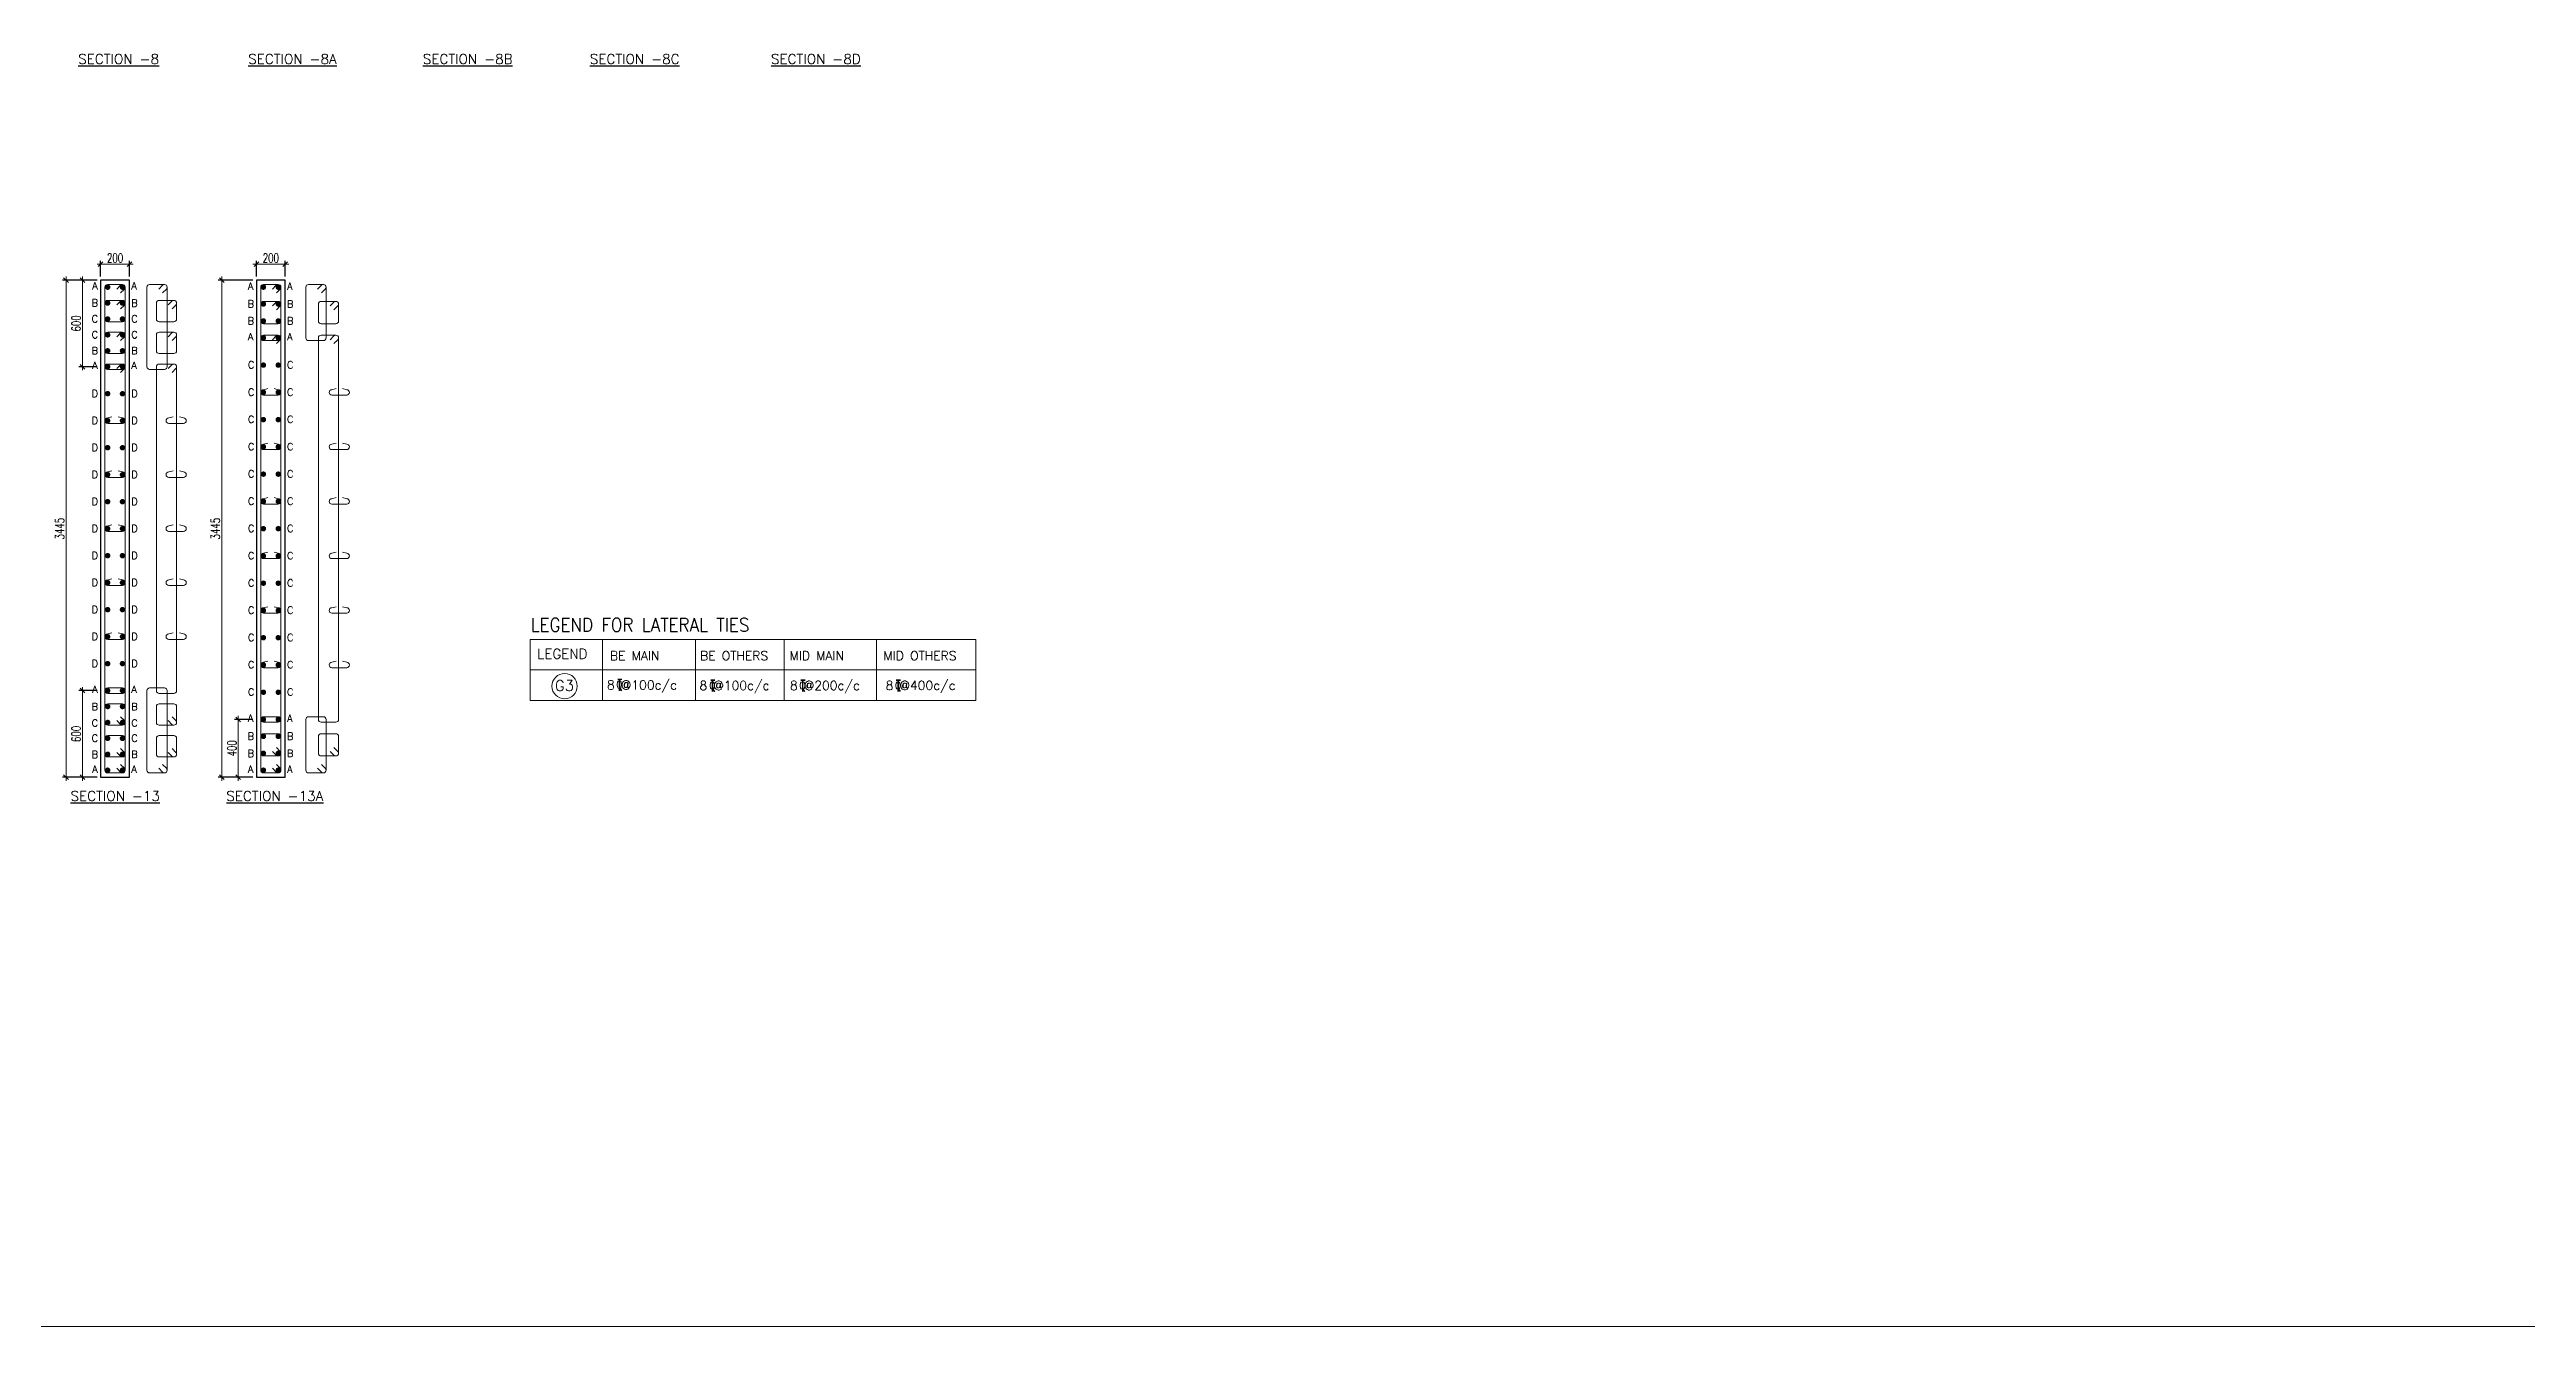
# Model space of a CAD drawing. Header units: millimetres. Extents: x 1123469 to 1752051, y -126924 to 196924.
# Drawn here: x 1614804 to 1683427, y -126924 to -91522 of the extents above; entities that cross this region are included whole.
import ezdxf

# ---------------------------------------------------------------- set-up
doc = ezdxf.new("R2010")
doc.units = ezdxf.units.MM
doc.header["$LTSCALE"] = 500
doc.header["$MEASUREMENT"] = 0
doc.header["$PDMODE"] = 34
doc.layers.get('Defpoints').update_dxf_attribs({"lineweight": 0})
for name, color, linetype, lineweight in [('DIAMENTION', 1, 'Continuous', 0), ('DIM1', 3, 'Continuous', 20), ('LINE', 7, 'Continuous', 13), ('S - SUNK', 251, 'Continuous', 0), ('STEEL', 7, 'Continuous', 20), ('TEXT', 7, 'Continuous', 13)]:
    doc.layers.add(name, color=color, linetype=linetype, lineweight=lineweight)
for name, color, linetype in [('Reinf', 4, 'Continuous'), ('S-TEXT', 3, 'Continuous'), ('T', 6, 'Continuous'), ('TOWER AREA COLUMN.', 6, 'Continuous')]:
    doc.layers.add(name, color=color, linetype=linetype)
doc.styles.add('2MM', font='romans.shx', dxfattribs={"width": 0.7})
doc.styles.add('RAWAT', font='romand.shx', dxfattribs={"height": 115})
doc.styles.add('RD', font='romand.shx', dxfattribs={"height": 200})
doc.styles.add('ROMANT', font='romant__.ttf', dxfattribs={"width": 0.9, "height": 600})
doc.styles.add('RT', font='romant.shx', dxfattribs={"height": 8})
doc.dimstyles.new('SHUIB', dxfattribs={"dimtxt": 200, "dimasz": 180, "dimexe": 100, "dimexo": 250, "dimgap": 50, "dimtad": 2, "dimdec": 0, "dimzin": 1, "dimdsep": 46, "dimtxsty": '2MM', "dimblk": 'OBLIQUE', "dimcen": 0, "dimdle": 100, "dimclrd": 1, "dimclre": 1, "dimclrt": 3, "dimadec": 0, "dimazin": 0, "dimtfac": 1, "dimtdec": 0, "dimtix": 1, "dimtmove": 2, "dimatfit": 3, "dimfxl": 1, "dimtolj": 1, "dimlwd": -1, "dimarcsym": 0})

# ---------------------------------------------------------------- blocks, each defined once
blk = doc.blocks.new('T')
at = {"layer": 'LINE'}
for p, q in [((-27, 79), (39, 79)), ((-27, 72), (39, 72)), ((-2, 70), (-2, -99)), ((5, 70), (5, -99)), ((1, -61), (31, -100)), ((7, -57), (36, -96))]:
    blk.add_line(p, q, dxfattribs=at)
at = {"layer": 'LINE', "style": 'RAWAT'}
blk.add_text('0', height=115, dxfattribs=at).set_placement((-50, -63))
blk = doc.blocks.new('_Oblique')
at = {"color": 0, "linetype": 'ByBlock', "lineweight": -2}
blk.add_line((-0.5, -0.5), (0.5, 0.5), dxfattribs=at)
blk = doc.blocks.new('*D802')
at = {"layer": 'Defpoints', "color": 0, "ltscale": 100, "transparency": 16777216}
for p in [(1616219, -97476), (1616219, -97916), (1617019, -97916)]:
    blk.add_point(p, dxfattribs=at)
at = {"layer": 'DIAMENTION', "color": 1, "lineweight": -2, "ltscale": 100, "transparency": 16777216}
for p, q in [((1616219, -97816), (1616219, -97376)), ((1617019, -97816), (1617019, -97376))]:
    blk.add_line(p, q, dxfattribs=at)
at = {"layer": 'DIAMENTION', "color": 1, "ltscale": 100, "transparency": 16777216}
blk.add_line((1617119, -97476), (1616119, -97476), dxfattribs=at)
at = {"layer": 'DIAMENTION', "color": 1, "ltscale": 100, "transparency": 16777216, "xscale": 130, "yscale": 130, "zscale": 130, "rotation": 180}
blk.add_blockref('_Oblique', (1616219, -97476), dxfattribs=at)
at = {"layer": 'DIAMENTION', "color": 1, "ltscale": 100, "transparency": 16777216, "xscale": 130, "yscale": 130, "zscale": 130}
blk.add_blockref('_Oblique', (1617019, -97476), dxfattribs=at)
at = {"layer": 'DIAMENTION', "color": 3, "ltscale": 100, "transparency": 16777216, "insert": (1616619, -97301), "char_height": 250, "attachment_point": 5, "style": '2MM'}
blk.add_mtext('\\A1;200', dxfattribs=at)
blk = doc.blocks.new('*D803')
at = {"layer": 'Defpoints', "color": 0, "ltscale": 100, "transparency": 16777216}
for p in [(1616219, -97916), (1615260, -111696), (1616219, -111696)]:
    blk.add_point(p, dxfattribs=at)
at = {"layer": 'DIAMENTION', "color": 1, "lineweight": -2, "ltscale": 100, "transparency": 16777216}
for p, q in [((1616119, -97916), (1615160, -97916)), ((1616119, -111696), (1615160, -111696))]:
    blk.add_line(p, q, dxfattribs=at)
at = {"layer": 'DIAMENTION', "color": 1, "ltscale": 100, "transparency": 16777216}
blk.add_line((1615260, -97816), (1615260, -111796), dxfattribs=at)
at = {"layer": 'DIAMENTION', "color": 1, "ltscale": 100, "transparency": 16777216, "xscale": 130, "yscale": 130, "zscale": 130}
for p, rotation in [((1615260, -97916), 90), ((1615260, -111696), 270)]:
    blk.add_blockref('_Oblique', p, dxfattribs=dict(at, rotation=rotation))
at = {"layer": 'DIAMENTION', "color": 3, "ltscale": 100, "transparency": 16777216, "insert": (1615085, -104806), "char_height": 250, "attachment_point": 5, "rotation": 90, "style": '2MM'}
blk.add_mtext('\\A1;3445', dxfattribs=at)
blk = doc.blocks.new('*D801')
at = {"layer": 'Defpoints', "color": 0, "ltscale": 100, "transparency": 16777216}
for p in [(1616219, -97916), (1615716, -100316), (1616219, -100316)]:
    blk.add_point(p, dxfattribs=at)
at = {"layer": 'DIAMENTION', "color": 1, "lineweight": -2, "ltscale": 100, "transparency": 16777216}
for p, q in [((1616119, -97916), (1615616, -97916)), ((1616119, -100316), (1615616, -100316))]:
    blk.add_line(p, q, dxfattribs=at)
at = {"layer": 'DIAMENTION', "color": 1, "ltscale": 100, "transparency": 16777216}
blk.add_line((1615716, -97816), (1615716, -100416), dxfattribs=at)
at = {"layer": 'DIAMENTION', "color": 1, "ltscale": 100, "transparency": 16777216, "xscale": 130, "yscale": 130, "zscale": 130}
for p, rotation in [((1615716, -97916), 90), ((1615716, -100316), 270)]:
    blk.add_blockref('_Oblique', p, dxfattribs=dict(at, rotation=rotation))
at = {"layer": 'DIAMENTION', "color": 3, "ltscale": 100, "transparency": 16777216, "insert": (1615541, -99116), "char_height": 250, "attachment_point": 5, "rotation": 90, "style": '2MM'}
blk.add_mtext('\\A1;600', dxfattribs=at)
blk = doc.blocks.new('*D804')
at = {"layer": 'Defpoints', "color": 0, "ltscale": 100, "transparency": 16777216}
for p in [(1615716, -109296), (1616219, -109296), (1616219, -111696)]:
    blk.add_point(p, dxfattribs=at)
at = {"layer": 'DIAMENTION', "color": 1, "lineweight": -2, "ltscale": 100, "transparency": 16777216}
for p, q in [((1616119, -109296), (1615616, -109296)), ((1616119, -111696), (1615616, -111696))]:
    blk.add_line(p, q, dxfattribs=at)
at = {"layer": 'DIAMENTION', "color": 1, "ltscale": 100, "transparency": 16777216}
blk.add_line((1615716, -111796), (1615716, -109196), dxfattribs=at)
at = {"layer": 'DIAMENTION', "color": 1, "ltscale": 100, "transparency": 16777216, "xscale": 130, "yscale": 130, "zscale": 130}
for p, rotation in [((1615716, -109296), 90), ((1615716, -111696), 270)]:
    blk.add_blockref('_Oblique', p, dxfattribs=dict(at, rotation=rotation))
at = {"layer": 'DIAMENTION', "color": 3, "ltscale": 100, "transparency": 16777216, "insert": (1615541, -110496), "char_height": 250, "attachment_point": 5, "rotation": 90, "style": '2MM'}
blk.add_mtext('\\A1;600', dxfattribs=at)
blk = doc.blocks.new('*D806')
at = {"layer": 'Defpoints', "color": 0, "ltscale": 100, "transparency": 16777216}
for p in [(1620535, -97476), (1620535, -97916), (1621335, -97916)]:
    blk.add_point(p, dxfattribs=at)
at = {"layer": 'DIAMENTION', "color": 1, "lineweight": -2, "ltscale": 100, "transparency": 16777216}
for p, q in [((1620535, -97816), (1620535, -97376)), ((1621335, -97816), (1621335, -97376))]:
    blk.add_line(p, q, dxfattribs=at)
at = {"layer": 'DIAMENTION', "color": 1, "ltscale": 100, "transparency": 16777216}
blk.add_line((1621435, -97476), (1620435, -97476), dxfattribs=at)
at = {"layer": 'DIAMENTION', "color": 1, "ltscale": 100, "transparency": 16777216, "xscale": 130, "yscale": 130, "zscale": 130, "rotation": 180}
blk.add_blockref('_Oblique', (1620535, -97476), dxfattribs=at)
at = {"layer": 'DIAMENTION', "color": 1, "ltscale": 100, "transparency": 16777216, "xscale": 130, "yscale": 130, "zscale": 130}
blk.add_blockref('_Oblique', (1621335, -97476), dxfattribs=at)
at = {"layer": 'DIAMENTION', "color": 3, "ltscale": 100, "transparency": 16777216, "insert": (1620935, -97301), "char_height": 250, "attachment_point": 5, "style": '2MM'}
blk.add_mtext('\\A1;200', dxfattribs=at)
blk = doc.blocks.new('*D807')
at = {"layer": 'Defpoints', "color": 0, "ltscale": 100, "transparency": 16777216}
for p in [(1620535, -97916), (1619576, -111696), (1620535, -111696)]:
    blk.add_point(p, dxfattribs=at)
at = {"layer": 'DIAMENTION', "color": 1, "lineweight": -2, "ltscale": 100, "transparency": 16777216}
for p, q in [((1620435, -97916), (1619476, -97916)), ((1620435, -111696), (1619476, -111696))]:
    blk.add_line(p, q, dxfattribs=at)
at = {"layer": 'DIAMENTION', "color": 1, "ltscale": 100, "transparency": 16777216}
blk.add_line((1619576, -97816), (1619576, -111796), dxfattribs=at)
at = {"layer": 'DIAMENTION', "color": 1, "ltscale": 100, "transparency": 16777216, "xscale": 130, "yscale": 130, "zscale": 130}
for p, rotation in [((1619576, -97916), 90), ((1619576, -111696), 270)]:
    blk.add_blockref('_Oblique', p, dxfattribs=dict(at, rotation=rotation))
at = {"layer": 'DIAMENTION', "color": 3, "ltscale": 100, "transparency": 16777216, "insert": (1619401, -104806), "char_height": 250, "attachment_point": 5, "rotation": 90, "style": '2MM'}
blk.add_mtext('\\A1;3445', dxfattribs=at)
blk = doc.blocks.new('*D805')
at = {"layer": 'Defpoints', "color": 0, "ltscale": 100, "transparency": 16777216}
for p in [(1620031, -110096), (1620535, -110096), (1620535, -111696)]:
    blk.add_point(p, dxfattribs=at)
at = {"layer": 'DIAMENTION', "color": 1, "lineweight": -2, "ltscale": 100, "transparency": 16777216}
for p, q in [((1620435, -110096), (1619931, -110096)), ((1620435, -111696), (1619931, -111696))]:
    blk.add_line(p, q, dxfattribs=at)
at = {"layer": 'DIAMENTION', "color": 1, "ltscale": 100, "transparency": 16777216}
blk.add_line((1620031, -111796), (1620031, -109996), dxfattribs=at)
at = {"layer": 'DIAMENTION', "color": 1, "ltscale": 100, "transparency": 16777216, "xscale": 130, "yscale": 130, "zscale": 130}
for p, rotation in [((1620031, -110096), 90), ((1620031, -111696), 270)]:
    blk.add_blockref('_Oblique', p, dxfattribs=dict(at, rotation=rotation))
at = {"layer": 'DIAMENTION', "color": 3, "ltscale": 100, "transparency": 16777216, "insert": (1619856, -110896), "char_height": 250, "attachment_point": 5, "rotation": 90, "style": '2MM'}
blk.add_mtext('\\A1;400', dxfattribs=at)

msp = doc.modelspace()

# ---------------------------------------------------------------- linework, layer by layer
at = {"layer": 'LINE', "color": 4, "linetype": 'Continuous', "ltscale": 100}
for p, q in [((1628120.1, -109569.1, 0), (1628120.1, -107874.7, 0)), ((1628120.1, -107874.7, 0), (1640465.6, -107874.7, 0)), ((1630120.6, -109569.1, 0), (1630120.6, -107874.7, 0)), ((1632701.6, -107874.7, 0), (1632701.6, -109569.1, 0)), ((1635156.1, -107874.7, 0), (1635156.1, -109569.1, 0)), ((1637712.1, -107874.7, 0), (1637712.1, -109569.1, 0)), ((1640465.6, -107874.7, 0), (1640465.6, -109569.1, 0)), ((1640465.6, -108723.4, 0), (1628120.1, -108723.4, 0)), ((1640465.6, -109569.1, 0), (1628120.1, -109569.1, 0))]:
    msp.add_line(p, q, dxfattribs=at)
at = {"layer": 'LINE', "linetype": 'Continuous', "ltscale": 100}
msp.add_circle((1629073.8, -109171.1, 0), 349.9, dxfattribs=at)
at = {"layer": 'Reinf', "color": 4, "linetype": 'ByBlock', "const_width": 75}
for points in [[(1616414.3, -98148.6, -1), (1616414.3, -98073.6, -1)], [(1616824.3, -98148.6, 1), (1616824.3, -98073.6, 1)], [(1620729.9, -98148.6, -1), (1620729.9, -98073.6, -1)], [(1621139.9, -98148.6, 1), (1621139.9, -98073.6, 1)], [(1616414.3, -98589.6, -1), (1616414.3, -98514.6, -1)], [(1616824.3, -98589.6, 1), (1616824.3, -98514.6, 1)], [(1620729.9, -98616.9, -1), (1620729.9, -98541.9, -1)], [(1621139.9, -98616.9, 1), (1621139.9, -98541.9, 1)], [(1616414.3, -99030.6, -1), (1616414.3, -98955.6, -1)], [(1616414.3, -99471.6, -1), (1616414.3, -99396.6, -1)], [(1616824.3, -99030.6, 1), (1616824.3, -98955.6, 1)], [(1616824.3, -99471.6, 1), (1616824.3, -99396.6, 1)], [(1620729.9, -99085.2, -1), (1620729.9, -99010.2, -1)], [(1620729.9, -99553.6, -1), (1620729.9, -99478.6, -1)], [(1621139.9, -99085.2, 1), (1621139.9, -99010.2, 1)], [(1621139.9, -99553.6, 1), (1621139.9, -99478.6, 1)], [(1616414.3, -99912.6, -1), (1616414.3, -99837.6, -1)], [(1616824.3, -99912.6, 1), (1616824.3, -99837.6, 1)], [(1616414.3, -100353.6, -1), (1616414.3, -100278.6, -1)], [(1616824.3, -100353.6, 1), (1616824.3, -100278.6, 1)], [(1620729.9, -100309.3, -1), (1620729.9, -100234.3, -1)], [(1621139.9, -100309.3, 1), (1621139.9, -100234.3, 1)], [(1616414.3, -101101.9, -1), (1616414.3, -101026.9, -1)], [(1616824.3, -101101.9, 1), (1616824.3, -101026.9, 1)], [(1620729.9, -101065, -1), (1620729.9, -100990, -1)], [(1621139.9, -101065, 1), (1621139.9, -100990, 1)], [(1616414.3, -101850.2, -1), (1616414.3, -101775.2, -1)], [(1616824.3, -101850.2, 1), (1616824.3, -101775.2, 1)], [(1620729.9, -101820.7, -1), (1620729.9, -101745.7, -1)], [(1621139.9, -101820.7, 1), (1621139.9, -101745.7, 1)], [(1616414.3, -102598.6, -1), (1616414.3, -102523.6, -1)], [(1616824.3, -102598.6, 1), (1616824.3, -102523.6, 1)], [(1620729.9, -102576.4, -1), (1620729.9, -102501.4, -1)], [(1621139.9, -102576.4, 1), (1621139.9, -102501.4, 1)], [(1616414.3, -103346.9, -1), (1616414.3, -103271.9, -1)], [(1616824.3, -103346.9, 1), (1616824.3, -103271.9, 1)], [(1620729.9, -103332.1, -1), (1620729.9, -103257.1, -1)], [(1621139.9, -103332.1, 1), (1621139.9, -103257.1, 1)], [(1616414.3, -104095.2, -1), (1616414.3, -104020.2, -1)], [(1616824.3, -104095.2, 1), (1616824.3, -104020.2, 1)], [(1620729.9, -104087.9, -1), (1620729.9, -104012.9, -1)], [(1621139.9, -104087.9, 1), (1621139.9, -104012.9, 1)], [(1616414.3, -104843.6, -1), (1616414.3, -104768.6, -1)], [(1616824.3, -104843.6, 1), (1616824.3, -104768.6, 1)], [(1620729.9, -104843.6, -1), (1620729.9, -104768.6, -1)], [(1621139.9, -104843.6, 1), (1621139.9, -104768.6, 1)], [(1616414.3, -105591.9, -1), (1616414.3, -105516.9, -1)], [(1616824.3, -105591.9, 1), (1616824.3, -105516.9, 1)], [(1620729.9, -105599.3, -1), (1620729.9, -105524.3, -1)], [(1621139.9, -105599.3, 1), (1621139.9, -105524.3, 1)], [(1616414.3, -106340.2, -1), (1616414.3, -106265.2, -1)], [(1616824.3, -106340.2, 1), (1616824.3, -106265.2, 1)], [(1620729.9, -106355, -1), (1620729.9, -106280, -1)], [(1621139.9, -106355, 1), (1621139.9, -106280, 1)], [(1616414.3, -107088.6, -1), (1616414.3, -107013.6, -1)], [(1616824.3, -107088.6, 1), (1616824.3, -107013.6, 1)], [(1620729.9, -107110.7, -1), (1620729.9, -107035.7, -1)], [(1621139.9, -107110.7, 1), (1621139.9, -107035.7, 1)], [(1616414.3, -107836.9, -1), (1616414.3, -107761.9, -1)], [(1616824.3, -107836.9, 1), (1616824.3, -107761.9, 1)], [(1620729.9, -107866.4, -1), (1620729.9, -107791.4, -1)], [(1621139.9, -107866.4, 1), (1621139.9, -107791.4, 1)], [(1616414.3, -108585.2, -1), (1616414.3, -108510.2, -1)], [(1616824.3, -108585.2, 1), (1616824.3, -108510.2, 1)], [(1620729.9, -108622.1, -1), (1620729.9, -108547.1, -1)], [(1621139.9, -108622.1, 1), (1621139.9, -108547.1, 1)], [(1616414.3, -109258.6, 1), (1616414.3, -109333.6, 1)], [(1616414.3, -109699.6, 1), (1616414.3, -109774.6, 1)], [(1616824.3, -109258.6, -1), (1616824.3, -109333.6, -1)], [(1616824.3, -109699.6, -1), (1616824.3, -109774.6, -1)], [(1620729.9, -109377.9, -1), (1620729.9, -109302.9, -1)], [(1621139.9, -109377.9, 1), (1621139.9, -109302.9, 1)], [(1616414.3, -110140.6, 1), (1616414.3, -110215.6, 1)], [(1616824.3, -110140.6, -1), (1616824.3, -110215.6, -1)], [(1620729.9, -110058.6, 1), (1620729.9, -110133.6, 1)], [(1621139.9, -110058.6, -1), (1621139.9, -110133.6, -1)], [(1616414.3, -110581.6, 1), (1616414.3, -110656.6, 1)], [(1616414.3, -111022.6, 1), (1616414.3, -111097.6, 1)], [(1616824.3, -110581.6, -1), (1616824.3, -110656.6, -1)], [(1616824.3, -111022.6, -1), (1616824.3, -111097.6, -1)], [(1620729.9, -110526.9, 1), (1620729.9, -110601.9, 1)], [(1620729.9, -110995.2, 1), (1620729.9, -111070.2, 1)], [(1621139.9, -110526.9, -1), (1621139.9, -110601.9, -1)], [(1621139.9, -110995.2, -1), (1621139.9, -111070.2, -1)], [(1616414.3, -111463.6, 1), (1616414.3, -111538.6, 1)], [(1616824.3, -111463.6, -1), (1616824.3, -111538.6, -1)], [(1620729.9, -111463.6, 1), (1620729.9, -111538.6, 1)], [(1621139.9, -111463.6, -1), (1621139.9, -111538.6, -1)]]:
    msp.add_lwpolyline(points, format="xyb", close=True, dxfattribs=at)
at = {"layer": 'S - SUNK', "color": 4, "ltscale": 10}
msp.add_lwpolyline([(1300761.4, 21435.7), (1752050.9, 21435.7), (1752050.9, -126923.8), (1300761.4, -126923.8)], close=True, dxfattribs=at)
at = {"layer": 'STEEL', "color": 4, "linetype": 'ByBlock'}
for points in [[(1616414.3, -98036.1), (1616824.3, -98036.1, -0.4142136), (1616899.3, -98111.1), (1616899.3, -100316.1, -0.4142136), (1616824.3, -100391.1), (1616414.3, -100391.1, -0.4142136), (1616339.3, -100316.1), (1616339.3, -98111.1, -0.4142136)], [(1617576.8, -98036.1), (1617986.8, -98036.1, -0.4142136), (1618061.8, -98111.1), (1618061.8, -100316.1, -0.4142136), (1617986.8, -100391.1), (1617576.8, -100391.1, -0.4142136), (1617501.8, -100316.1), (1617501.8, -98111.1, -0.4142136)], [(1620729.9, -98036.1), (1621139.9, -98036.1, -0.4142136), (1621214.9, -98111.1), (1621214.9, -99516.1, -0.4142136), (1621139.9, -99591.1), (1620729.9, -99591.1, -0.4142136), (1620654.9, -99516.1), (1620654.9, -98111.1, -0.4142136)], [(1621979.8, -98036.1), (1622389.8, -98036.1, -0.4142136), (1622464.8, -98111.1), (1622464.8, -99516.1, -0.4142136), (1622389.8, -99591.1), (1621979.8, -99591.1, -0.4142136), (1621904.8, -99516.1), (1621904.8, -98111.1, -0.4142136)], [(1616414.3, -99068.1), (1616824.3, -99068.1, 0.4142136), (1616899.3, -98993.1), (1616899.3, -98552.1, 0.4142136), (1616824.3, -98477.1), (1616414.3, -98477.1, 0.4142136), (1616339.3, -98552.1), (1616339.3, -98993.1, 0.4142136)], [(1617838.8, -99068.1), (1618248.8, -99068.1, 0.4142136), (1618323.8, -98993.1), (1618323.8, -98552.1, 0.4142136), (1618248.8, -98477.1), (1617838.8, -98477.1, 0.4142136), (1617763.8, -98552.1), (1617763.8, -98993.1, 0.4142136)], [(1620729.9, -99122.7), (1621139.9, -99122.7, 0.4142136), (1621214.9, -99047.7), (1621214.9, -98579.4, 0.4142136), (1621139.9, -98504.4), (1620729.9, -98504.4, 0.4142136), (1620654.9, -98579.4), (1620654.9, -99047.7, 0.4142136)], [(1622326.5, -99122.7), (1622736.5, -99122.7, 0.4142136), (1622811.5, -99047.7), (1622811.5, -98579.4, 0.4142136), (1622736.5, -98504.4), (1622326.5, -98504.4, 0.4142136), (1622251.5, -98579.4), (1622251.5, -99047.7, 0.4142136)], [(1616414.3, -99950.1), (1616824.3, -99950.1, 0.4142136), (1616899.3, -99875.1), (1616899.3, -99434.1, 0.4142136), (1616824.3, -99359.1), (1616414.3, -99359.1, 0.4142136), (1616339.3, -99434.1), (1616339.3, -99875.1, 0.4142136)], [(1617838.8, -99950.1), (1618248.8, -99950.1, 0.4142136), (1618323.8, -99875.1), (1618323.8, -99434.1, 0.4142136), (1618248.8, -99359.1), (1617838.8, -99359.1, 0.4142136), (1617763.8, -99434.1), (1617763.8, -99875.1, 0.4142136)], [(1620729.9, -99441.1), (1621139.9, -99441.1, -0.4142136), (1621214.9, -99516.1), (1621214.9, -110096.1, -0.4142136), (1621139.9, -110171.1), (1620729.9, -110171.1, -0.4142136), (1620654.9, -110096.1), (1620654.9, -99516.1, -0.4142136)], [(1622326.5, -99441.1), (1622736.5, -99441.1, -0.4142136), (1622811.5, -99516.1), (1622811.5, -110096.1, -0.4142136), (1622736.5, -110171.1), (1622326.5, -110171.1, -0.4142136), (1622251.5, -110096.1), (1622251.5, -99516.1, -0.4142136)], [(1616414.3, -100241.1), (1616824.3, -100241.1, -0.4142136), (1616899.3, -100316.1), (1616899.3, -109296.1, -0.4142136), (1616824.3, -109371.1), (1616414.3, -109371.1, -0.4142136), (1616339.3, -109296.1), (1616339.3, -100316.1, -0.4142136)], [(1617838.8, -100241.1), (1618248.8, -100241.1, -0.4142136), (1618323.8, -100316.1), (1618323.8, -109296.1, -0.4142136), (1618248.8, -109371.1), (1617838.8, -109371.1, -0.4142136), (1617763.8, -109296.1), (1617763.8, -100316.1, -0.4142136)], [(1616414.3, -111576.1), (1616824.3, -111576.1, 0.4142136), (1616899.3, -111501.1), (1616899.3, -109296.1, 0.4142136), (1616824.3, -109221.1), (1616414.3, -109221.1, 0.4142136), (1616339.3, -109296.1), (1616339.3, -111501.1, 0.4142136)], [(1616414.3, -109662.1), (1616824.3, -109662.1, -0.4142136), (1616899.3, -109737.1), (1616899.3, -110178.1, -0.4142136), (1616824.3, -110253.1), (1616414.3, -110253.1, -0.4142136), (1616339.3, -110178.1), (1616339.3, -109737.1, -0.4142136)], [(1617576.8, -111576.1), (1617986.8, -111576.1, 0.4142136), (1618061.8, -111501.1), (1618061.8, -109296.1, 0.4142136), (1617986.8, -109221.1), (1617576.8, -109221.1, 0.4142136), (1617501.8, -109296.1), (1617501.8, -111501.1, 0.4142136)], [(1617838.8, -109662.1), (1618248.8, -109662.1, -0.4142136), (1618323.8, -109737.1), (1618323.8, -110178.1, -0.4142136), (1618248.8, -110253.1), (1617838.8, -110253.1, -0.4142136), (1617763.8, -110178.1), (1617763.8, -109737.1, -0.4142136)], [(1620729.9, -111576.1), (1621139.9, -111576.1, 0.4142136), (1621214.9, -111501.1), (1621214.9, -110096.1, 0.4142136), (1621139.9, -110021.1), (1620729.9, -110021.1, 0.4142136), (1620654.9, -110096.1), (1620654.9, -111501.1, 0.4142136)], [(1621979.8, -111576.1), (1622389.8, -111576.1, 0.4142136), (1622464.8, -111501.1), (1622464.8, -110096.1, 0.4142136), (1622389.8, -110021.1), (1621979.8, -110021.1, 0.4142136), (1621904.8, -110096.1), (1621904.8, -111501.1, 0.4142136)], [(1616414.3, -110544.1), (1616824.3, -110544.1, -0.4142136), (1616899.3, -110619.1), (1616899.3, -111060.1, -0.4142136), (1616824.3, -111135.1), (1616414.3, -111135.1, -0.4142136), (1616339.3, -111060.1), (1616339.3, -110619.1, -0.4142136)], [(1617838.8, -110544.1), (1618248.8, -110544.1, -0.4142136), (1618323.8, -110619.1), (1618323.8, -111060.1, -0.4142136), (1618248.8, -111135.1), (1617838.8, -111135.1, -0.4142136), (1617763.8, -111060.1), (1617763.8, -110619.1, -0.4142136)], [(1620729.9, -110489.4), (1621139.9, -110489.4, -0.4142136), (1621214.9, -110564.4), (1621214.9, -111032.7, -0.4142136), (1621139.9, -111107.7), (1620729.9, -111107.7, -0.4142136), (1620654.9, -111032.7), (1620654.9, -110564.4, -0.4142136)], [(1622326.5, -110489.4), (1622736.5, -110489.4, -0.4142136), (1622811.5, -110564.4), (1622811.5, -111032.7, -0.4142136), (1622736.5, -111107.7), (1622326.5, -111107.7, -0.4142136), (1622251.5, -111032.7), (1622251.5, -110564.4, -0.4142136)]]:
    msp.add_lwpolyline(points, format="xyb", close=True, dxfattribs=at)
for points in [[(1616772.3, -98269.3), (1616877.5, -98164.1, 0.4142136), (1616877.5, -98058), (1616877.5, -98058, 0.4142136), (1616771.4, -98058), (1616666.2, -98163.3)], [(1617934.8, -98269.3), (1618040, -98164.1, 0.4142136), (1618040, -98058), (1618040, -98058, 0.4142136), (1617934, -98058), (1617828.7, -98163.3)], [(1621087.9, -98269.3), (1621193.1, -98164.1, 0.4142136), (1621193.1, -98058), (1621193.1, -98058, 0.4142136), (1621087, -98058), (1620981.8, -98163.3)], [(1622337.8, -98269.3), (1622443, -98164.1, 0.4142136), (1622443, -98058), (1622443, -98058, 0.4142136), (1622336.9, -98058), (1622231.7, -98163.3)], [(1616772.3, -98710.3), (1616877.5, -98605.1, 0.4142136), (1616877.5, -98499), (1616877.5, -98499, 0.4142136), (1616771.4, -98499), (1616666.2, -98604.3)], [(1618196.7, -98710.3), (1618302, -98605.1, 0.4142136), (1618302, -98499), (1618302, -98499, 0.4142136), (1618195.9, -98499), (1618090.7, -98604.3)], [(1621087.9, -98737.7), (1621193.1, -98632.4, 0.4142136), (1621193.1, -98526.4), (1621193.1, -98526.4, 0.4142136), (1621087, -98526.4), (1620981.8, -98631.6)], [(1622684.4, -98737.7), (1622789.7, -98632.4, 0.4142136), (1622789.7, -98526.4), (1622789.7, -98526.4, 0.4142136), (1622683.6, -98526.4), (1622578.4, -98631.6)], [(1616772.3, -99592.3), (1616877.5, -99487.1, 0.4142136), (1616877.5, -99381), (1616877.5, -99381, 0.4142136), (1616771.4, -99381), (1616666.2, -99486.3)], [(1618196.7, -99592.3), (1618302, -99487.1, 0.4142136), (1618302, -99381), (1618302, -99381, 0.4142136), (1618195.9, -99381), (1618090.7, -99486.3)], [(1621087.9, -99674.3), (1621193.1, -99569.1, 0.4142136), (1621193.1, -99463), (1621193.1, -99463, 0.4142136), (1621087, -99463), (1620981.8, -99568.3)], [(1622684.4, -99674.3), (1622789.7, -99569.1, 0.4142136), (1622789.7, -99463), (1622789.7, -99463, 0.4142136), (1622683.6, -99463), (1622578.4, -99568.3)], [(1616772.3, -100474.3), (1616877.5, -100369.1, 0.4142136), (1616877.5, -100263), (1616877.5, -100263, 0.4142136), (1616771.4, -100263), (1616666.2, -100368.3)], [(1618196.7, -100474.3), (1618302, -100369.1, 0.4142136), (1618302, -100263), (1618302, -100263, 0.4142136), (1618195.9, -100263), (1618090.7, -100368.3)], [(1620847.9, -100923.3), (1620729.9, -100952.5, 0.4142136), (1620654.9, -101027.5), (1620654.9, -101027.5, 0.4142136), (1620729.9, -101102.5), (1621139.9, -101102.5, 0.4142136), (1621214.9, -101027.5), (1621214.9, -101027.5, 0.4142136), (1621139.9, -100952.5), (1621023.7, -100923.2)], [(1622744.9, -100923.3), (1622626.9, -100952.5, 0.4142136), (1622551.9, -101027.5), (1622551.9, -101027.5, 0.4142136), (1622626.9, -101102.5), (1623036.9, -101102.5, 0.4142136), (1623111.9, -101027.5), (1623111.9, -101027.5, 0.4142136), (1623036.9, -100952.5), (1622920.7, -100923.2)], [(1616532.3, -101708.5), (1616414.3, -101737.7, 0.4142136), (1616339.3, -101812.7), (1616339.3, -101812.7, 0.4142136), (1616414.3, -101887.7), (1616824.3, -101887.7, 0.4142136), (1616899.3, -101812.7), (1616899.3, -101812.7, 0.4142136), (1616824.3, -101737.7), (1616708.1, -101708.4)], [(1618225, -101708.5), (1618107.1, -101737.7, 0.4142136), (1618032.1, -101812.7), (1618032.1, -101812.7, 0.4142136), (1618107.1, -101887.7), (1618517.1, -101887.7, 0.4142136), (1618592.1, -101812.7), (1618592.1, -101812.7, 0.4142136), (1618517.1, -101737.7), (1618400.9, -101708.4)], [(1620847.9, -102434.7), (1620729.9, -102463.9, 0.4142136), (1620654.9, -102538.9), (1620654.9, -102538.9, 0.4142136), (1620729.9, -102613.9), (1621139.9, -102613.9, 0.4142136), (1621214.9, -102538.9), (1621214.9, -102538.9, 0.4142136), (1621139.9, -102463.9), (1621023.7, -102434.6)], [(1622744.9, -102434.7), (1622626.9, -102463.9, 0.4142136), (1622551.9, -102538.9), (1622551.9, -102538.9, 0.4142136), (1622626.9, -102613.9), (1623036.9, -102613.9, 0.4142136), (1623111.9, -102538.9), (1623111.9, -102538.9, 0.4142136), (1623036.9, -102463.9), (1622920.7, -102434.6)], [(1616532.3, -103205.2), (1616414.3, -103234.4, 0.4142136), (1616339.3, -103309.4), (1616339.3, -103309.4, 0.4142136), (1616414.3, -103384.4), (1616824.3, -103384.4, 0.4142136), (1616899.3, -103309.4), (1616899.3, -103309.4, 0.4142136), (1616824.3, -103234.4), (1616708.1, -103205.1)], [(1618225, -103205.2), (1618107.1, -103234.4, 0.4142136), (1618032.1, -103309.4), (1618032.1, -103309.4, 0.4142136), (1618107.1, -103384.4), (1618517.1, -103384.4, 0.4142136), (1618592.1, -103309.4), (1618592.1, -103309.4, 0.4142136), (1618517.1, -103234.4), (1618400.9, -103205.1)], [(1620847.9, -103946.1), (1620729.9, -103975.4, 0.4142136), (1620654.9, -104050.4), (1620654.9, -104050.4, 0.4142136), (1620729.9, -104125.4), (1621139.9, -104125.4, 0.4142136), (1621214.9, -104050.4), (1621214.9, -104050.4, 0.4142136), (1621139.9, -103975.4), (1621023.7, -103946)], [(1622744.9, -103946.1), (1622626.9, -103975.4, 0.4142136), (1622551.9, -104050.4), (1622551.9, -104050.4, 0.4142136), (1622626.9, -104125.4), (1623036.9, -104125.4, 0.4142136), (1623111.9, -104050.4), (1623111.9, -104050.4, 0.4142136), (1623036.9, -103975.4), (1622920.7, -103946)], [(1616532.3, -104701.8), (1616414.3, -104731.1, 0.4142136), (1616339.3, -104806.1), (1616339.3, -104806.1, 0.4142136), (1616414.3, -104881.1), (1616824.3, -104881.1, 0.4142136), (1616899.3, -104806.1), (1616899.3, -104806.1, 0.4142136), (1616824.3, -104731.1), (1616708.1, -104701.8)], [(1618225, -104701.8), (1618107.1, -104731.1, 0.4142136), (1618032.1, -104806.1), (1618032.1, -104806.1, 0.4142136), (1618107.1, -104881.1), (1618517.1, -104881.1, 0.4142136), (1618592.1, -104806.1), (1618592.1, -104806.1, 0.4142136), (1618517.1, -104731.1), (1618400.9, -104701.8)], [(1620847.9, -105457.5), (1620729.9, -105486.8, 0.4142136), (1620654.9, -105561.8), (1620654.9, -105561.8, 0.4142136), (1620729.9, -105636.8), (1621139.9, -105636.8, 0.4142136), (1621214.9, -105561.8), (1621214.9, -105561.8, 0.4142136), (1621139.9, -105486.8), (1621023.7, -105457.5)], [(1622744.9, -105457.5), (1622626.9, -105486.8, 0.4142136), (1622551.9, -105561.8), (1622551.9, -105561.8, 0.4142136), (1622626.9, -105636.8), (1623036.9, -105636.8, 0.4142136), (1623111.9, -105561.8), (1623111.9, -105561.8, 0.4142136), (1623036.9, -105486.8), (1622920.7, -105457.5)], [(1616532.3, -106198.5), (1616414.3, -106227.7, 0.4142136), (1616339.3, -106302.7), (1616339.3, -106302.7, 0.4142136), (1616414.3, -106377.7), (1616824.3, -106377.7, 0.4142136), (1616899.3, -106302.7), (1616899.3, -106302.7, 0.4142136), (1616824.3, -106227.7), (1616708.1, -106198.4)], [(1618225, -106198.5), (1618107.1, -106227.7, 0.4142136), (1618032.1, -106302.7), (1618032.1, -106302.7, 0.4142136), (1618107.1, -106377.7), (1618517.1, -106377.7, 0.4142136), (1618592.1, -106302.7), (1618592.1, -106302.7, 0.4142136), (1618517.1, -106227.7), (1618400.9, -106198.4)], [(1620847.9, -106969), (1620729.9, -106998.2, 0.4142136), (1620654.9, -107073.2), (1620654.9, -107073.2, 0.4142136), (1620729.9, -107148.2), (1621139.9, -107148.2, 0.4142136), (1621214.9, -107073.2), (1621214.9, -107073.2, 0.4142136), (1621139.9, -106998.2), (1621023.7, -106968.9)], [(1622744.9, -106969), (1622626.9, -106998.2, 0.4142136), (1622551.9, -107073.2), (1622551.9, -107073.2, 0.4142136), (1622626.9, -107148.2), (1623036.9, -107148.2, 0.4142136), (1623111.9, -107073.2), (1623111.9, -107073.2, 0.4142136), (1623036.9, -106998.2), (1622920.7, -106968.9)], [(1616532.3, -107695.2), (1616414.3, -107724.4, 0.4142136), (1616339.3, -107799.4), (1616339.3, -107799.4, 0.4142136), (1616414.3, -107874.4), (1616824.3, -107874.4, 0.4142136), (1616899.3, -107799.4), (1616899.3, -107799.4, 0.4142136), (1616824.3, -107724.4), (1616708.1, -107695.1)], [(1618225, -107695.2), (1618107.1, -107724.4, 0.4142136), (1618032.1, -107799.4), (1618032.1, -107799.4, 0.4142136), (1618107.1, -107874.4), (1618517.1, -107874.4, 0.4142136), (1618592.1, -107799.4), (1618592.1, -107799.4, 0.4142136), (1618517.1, -107724.4), (1618400.9, -107695.1)], [(1620847.9, -108480.4), (1620729.9, -108509.6, 0.4142136), (1620654.9, -108584.6), (1620654.9, -108584.6, 0.4142136), (1620729.9, -108659.6), (1621139.9, -108659.6, 0.4142136), (1621214.9, -108584.6), (1621214.9, -108584.6, 0.4142136), (1621139.9, -108509.6), (1621023.7, -108480.3)], [(1622744.9, -108480.4), (1622626.9, -108509.6, 0.4142136), (1622551.9, -108584.6), (1622551.9, -108584.6, 0.4142136), (1622626.9, -108659.6), (1623036.9, -108659.6, 0.4142136), (1623111.9, -108584.6), (1623111.9, -108584.6, 0.4142136), (1623036.9, -108509.6), (1622920.7, -108480.3)], [(1616772.3, -110019.8), (1616877.5, -110125, -0.4142136), (1616877.5, -110231.1), (1616877.5, -110231.1, -0.4142136), (1616771.4, -110231.1), (1616666.2, -110125.9)], [(1618196.7, -110019.8), (1618302, -110125, -0.4142136), (1618302, -110231.1), (1618302, -110231.1, -0.4142136), (1618195.9, -110231.1), (1618090.7, -110125.9)], [(1616772.3, -110901.8), (1616877.5, -111007, -0.4142136), (1616877.5, -111113.1), (1616877.5, -111113.1, -0.4142136), (1616771.4, -111113.1), (1616666.2, -111007.9)], [(1618196.7, -110901.8), (1618302, -111007, -0.4142136), (1618302, -111113.1), (1618302, -111113.1, -0.4142136), (1618195.9, -111113.1), (1618090.7, -111007.9)], [(1621087.9, -110874.5), (1621193.1, -110979.7, -0.4142136), (1621193.1, -111085.8), (1621193.1, -111085.8, -0.4142136), (1621087, -111085.8), (1620981.8, -110980.6)], [(1622684.4, -110874.5), (1622789.7, -110979.7, -0.4142136), (1622789.7, -111085.8), (1622789.7, -111085.8, -0.4142136), (1622683.6, -111085.8), (1622578.4, -110980.6)], [(1616772.3, -111342.8), (1616877.5, -111448, -0.4142136), (1616877.5, -111554.1), (1616877.5, -111554.1, -0.4142136), (1616771.4, -111554.1), (1616666.2, -111448.9)], [(1617934.8, -111342.8), (1618040, -111448, -0.4142136), (1618040, -111554.1), (1618040, -111554.1, -0.4142136), (1617934, -111554.1), (1617828.7, -111448.9)], [(1621087.9, -111342.8), (1621193.1, -111448, -0.4142136), (1621193.1, -111554.1), (1621193.1, -111554.1, -0.4142136), (1621087, -111554.1), (1620981.8, -111448.9)], [(1622337.8, -111342.8), (1622443, -111448, -0.4142136), (1622443, -111554.1), (1622443, -111554.1, -0.4142136), (1622336.9, -111554.1), (1622231.7, -111448.9)]]:
    msp.add_lwpolyline(points, format="xyb", dxfattribs=at)
at = {"layer": 'TOWER AREA COLUMN.', "color": 3}
for points in [[(1616219.3, -111696.1), (1617019.3, -111696.1), (1617019.3, -97916.1), (1616219.3, -97916.1)], [(1620534.9, -111696.1), (1621334.9, -111696.1), (1621334.9, -97916.1), (1620534.9, -97916.1)]]:
    msp.add_lwpolyline(points, close=True, dxfattribs=at)

# ---------------------------------------------------------------- block references
at = {"layer": 'DIM1', "xscale": 1.799985799007118, "yscale": 1.79998603509739, "zscale": 1.799985965442341}
for p in [(1630593.1, -109119.8, 7.7), (1633169.1, -109142.8, 0), (1635664, -109142.8, 0), (1638311.3, -109141.3, 0)]:
    msp.add_blockref('T', p, dxfattribs=at)

# ---------------------------------------------------------------- texts
at = {"layer": 'LINE', "color": 1, "style": 'RT', "width": 0.9}
msp.add_text('LEGEND FOR LATERAL TIES', height=376.667, dxfattribs=at).set_placement((1628133, -107660.6, 0))
at = {"layer": 'S-TEXT', "color": 1, "style": 'ROMANT'}
for s, height, p in [('%%USECTION -8', 275, (1615598.4, -91922.6, -9.7)), ('%%USECTION -8A', 275, (1620308.6, -91922.6, -9.7)), ('%%USECTION -8B', 275, (1625145.9, -91922.6, -9.7)), ('%%USECTION -8C', 275, (1629772.8, -91922.6, -9.7)), ('%%USECTION -8D', 275, (1634792.4, -91922.6, -9.7)), ('A', 200, (1615982.4, -98172.3, 0)), ('A', 200, (1617068.2, -98172.3, 0)), ('A', 200, (1620298, -98180.6, 0)), ('A', 200, (1621383.8, -98180.6, 0)), ('B', 200, (1615970.9, -98647.3, 0)), ('B', 200, (1617068.2, -98651.4, 0)), ('B', 200, (1620286.5, -98674.7, 0)), ('B', 200, (1621383.8, -98678.8, 0)), ('C', 200, (1615970.9, -99088.3, 0)), ('C', 200, (1615970.9, -99529.3, 0)), ('C', 200, (1617068.2, -99088.3, 0)), ('C', 200, (1617068.2, -99529.3, 0)), ('B', 200, (1620286.5, -99146.3, 0)), ('A', 200, (1620298, -99581.3, 0)), ('A', 200, (1621383.8, -99581.3, 0)), ('B', 200, (1621383.8, -99146.3, 0)), ('B', 200, (1615970.9, -99970.3, 0)), ('A', 200, (1615982.4, -100377.3, 0)), ('A', 200, (1617068.2, -100377.3, 0)), ('B', 200, (1617068.2, -99970.3, 0)), ('C', 200, (1620298, -100364.5, 0)), ('C', 200, (1621383.8, -100364.5, 0)), ('D', 200, (1615970.9, -101159.7, 0)), ('D', 200, (1617068.2, -101159.7, 0)), ('C', 200, (1620298, -101120.2, 0)), ('C', 200, (1621383.8, -101120.2, 0)), ('D', 200, (1615970.9, -101908, 0)), ('D', 200, (1617068.2, -101908, 0)), ('C', 200, (1620298, -101875.9, 0)), ('C', 200, (1621383.8, -101875.9, 0)), ('D', 200, (1615970.9, -102656.3, 0)), ('D', 200, (1617068.2, -102656.3, 0)), ('C', 200, (1620298, -102631.7, 0)), ('C', 200, (1621383.8, -102631.7, 0)), ('D', 200, (1615970.9, -103404.7, 0)), ('D', 200, (1617068.2, -103404.7, 0)), ('C', 200, (1620298, -103387.4, 0)), ('C', 200, (1621383.8, -103387.4, 0)), ('D', 200, (1615970.9, -104153, 0)), ('D', 200, (1617068.2, -104153, 0)), ('C', 200, (1620298, -104143.1, 0)), ('C', 200, (1621383.8, -104143.1, 0)), ('D', 200, (1615970.9, -104901.3, 0)), ('D', 200, (1617068.2, -104901.3, 0)), ('C', 200, (1620298, -104898.8, 0)), ('C', 200, (1621383.8, -104898.8, 0)), ('D', 200, (1615970.9, -105649.7, 0)), ('D', 200, (1617068.2, -105649.7, 0)), ('C', 200, (1620298, -105654.5, 0)), ('C', 200, (1621383.8, -105654.5, 0)), ('D', 200, (1615970.9, -106398, 0)), ('D', 200, (1617068.2, -106398, 0)), ('C', 200, (1620298, -106410.2, 0)), ('C', 200, (1621383.8, -106410.2, 0)), ('D', 200, (1615970.9, -107146.3, 0)), ('D', 200, (1617068.2, -107146.3, 0)), ('C', 200, (1620298, -107165.9, 0)), ('C', 200, (1621383.8, -107165.9, 0)), ('D', 200, (1615970.9, -107894.7, 0)), ('D', 200, (1617068.2, -107894.7, 0)), ('C', 200, (1620298, -107921.7, 0)), ('C', 200, (1621383.8, -107921.7, 0)), ('D', 200, (1615970.9, -108643, 0)), ('D', 200, (1617068.2, -108643, 0)), ('C', 200, (1620298, -108677.4, 0)), ('C', 200, (1621383.8, -108677.4, 0)), ('B', 200, (1615970.9, -109841.8, 0)), ('A', 200, (1615982.4, -109359.9, 0)), ('A', 200, (1617068.2, -109359.9, 0)), ('B', 200, (1617068.2, -109841.8, 0)), ('C', 200, (1620298, -109433.1, 0)), ('C', 200, (1621383.8, -109433.1, 0)), ('C', 200, (1615970.9, -110293.7, 0)), ('C', 200, (1617068.2, -110293.7, 0)), ('B', 200, (1620286.5, -110660.5, 0)), ('A', 200, (1620298, -110159.9, 0)), ('A', 200, (1621383.8, -110159.9, 0)), ('B', 200, (1621383.8, -110660.5, 0)), ('B', 200, (1615970.9, -111164.8, 0)), ('C', 200, (1615970.9, -110715.1, 0)), ('B', 200, (1617068.2, -111160.7, 0)), ('C', 200, (1617068.2, -110715.1, 0)), ('B', 200, (1620286.5, -111137.5, 0)), ('B', 200, (1621383.8, -111133.4, 0)), ('A', 200, (1615982.4, -111570.6, 0)), ('A', 200, (1617068.2, -111570.6, 0)), ('A', 200, (1620298, -111570.6, 0)), ('A', 200, (1621383.8, -111570.6, 0)), ('%%USECTION -13', 275, (1615386.9, -112354.6, -9.7)), ('%%USECTION -13A', 275, (1619702.5, -112354.6, -9.7))]:
    msp.add_text(s, height=height, dxfattribs=at).set_placement(p)
at = {"layer": 'T', "style": 'RD'}
msp.add_text('LEGEND ', height=273.01, dxfattribs=at).set_placement((1628315, -108412.5, 0))
at = {"layer": 'TEXT', "style": 'RD'}
for s, height, p in [('BE MAIN', 250, (1630331.1, -108452.6, 7.7)), ('BE OTHERS', 250, (1632827.6, -108452.6, 7.7)), ('MID MAIN', 250, (1635305.1, -108452.6, 7.7)), ('MID OTHERS', 250, (1637906.1, -108452.6, 7.7)), ('G3', 300, (1628806.5, -109305.5, 0)), ('8 @100c/c', 250, (1630248.5, -109264.6, 7.7)), ('8 @100c/c', 250, (1632810.2, -109278.5, 0)), ('8 @200c/c', 250, (1635316.6, -109278.5, 0)), ('8 @400c/c', 250, (1637968.2, -109277, 0))]:
    msp.add_text(s, height=height, dxfattribs=at).set_placement(p)

# ---------------------------------------------------------------- dimensions: what is measured, and where the dimension line sits
at = {"layer": 'DIAMENTION', "ltscale": 100}
for base, p1, p2, picture, middle in [((1616219.3, -97475.8), (1617019.3, -97916.1), (1616219.3, -97916.1), '*D802', (1616619.3, -97300.8)), ((1620534.9, -97475.8), (1621334.9, -97916.1), (1620534.9, -97916.1), '*D806', (1620934.9, -97300.8))]:
    dim = msp.add_linear_dim(base=base, p1=p1, p2=p2, dimstyle='SHUIB', override={"dimtxt": 250, "dimasz": 130, "dimexo": 100, "dimlfac": 0.25, "dimtmove": 0}, dxfattribs=at)
    dim.commit()
    dim.dimension.update_dxf_attribs({"geometry": picture, "text_midpoint": middle})
for base, p1, p2, angle, picture, middle in [((1615260.5, -111696.1), (1616219.3, -97916.1), (1616219.3, -111696.1), 90, '*D803', (1615085.5, -104806.1)), ((1615715.7, -100316.1), (1616219.3, -97916.1), (1616219.3, -100316.1), 90, '*D801', (1615540.7, -99116.1)), ((1619576.1, -111696.1), (1620534.9, -97916.1), (1620534.9, -111696.1), 90, '*D807', (1619401.1, -104806.1)), ((1615715.7, -109296.1), (1616219.3, -111696.1), (1616219.3, -109296.1), 270, '*D804', (1615540.7, -110496.1)), ((1620031.3, -110096.1), (1620534.9, -111696.1), (1620534.9, -110096.1), 270, '*D805', (1619856.3, -110896.1))]:
    dim = msp.add_linear_dim(base=base, p1=p1, p2=p2, angle=angle, dimstyle='SHUIB', override={"dimtxt": 250, "dimasz": 130, "dimexo": 100, "dimlfac": 0.25, "dimtmove": 0}, dxfattribs=at)
    dim.commit()
    dim.dimension.update_dxf_attribs({"geometry": picture, "text_midpoint": middle})

doc.saveas('drawing.dxf')
